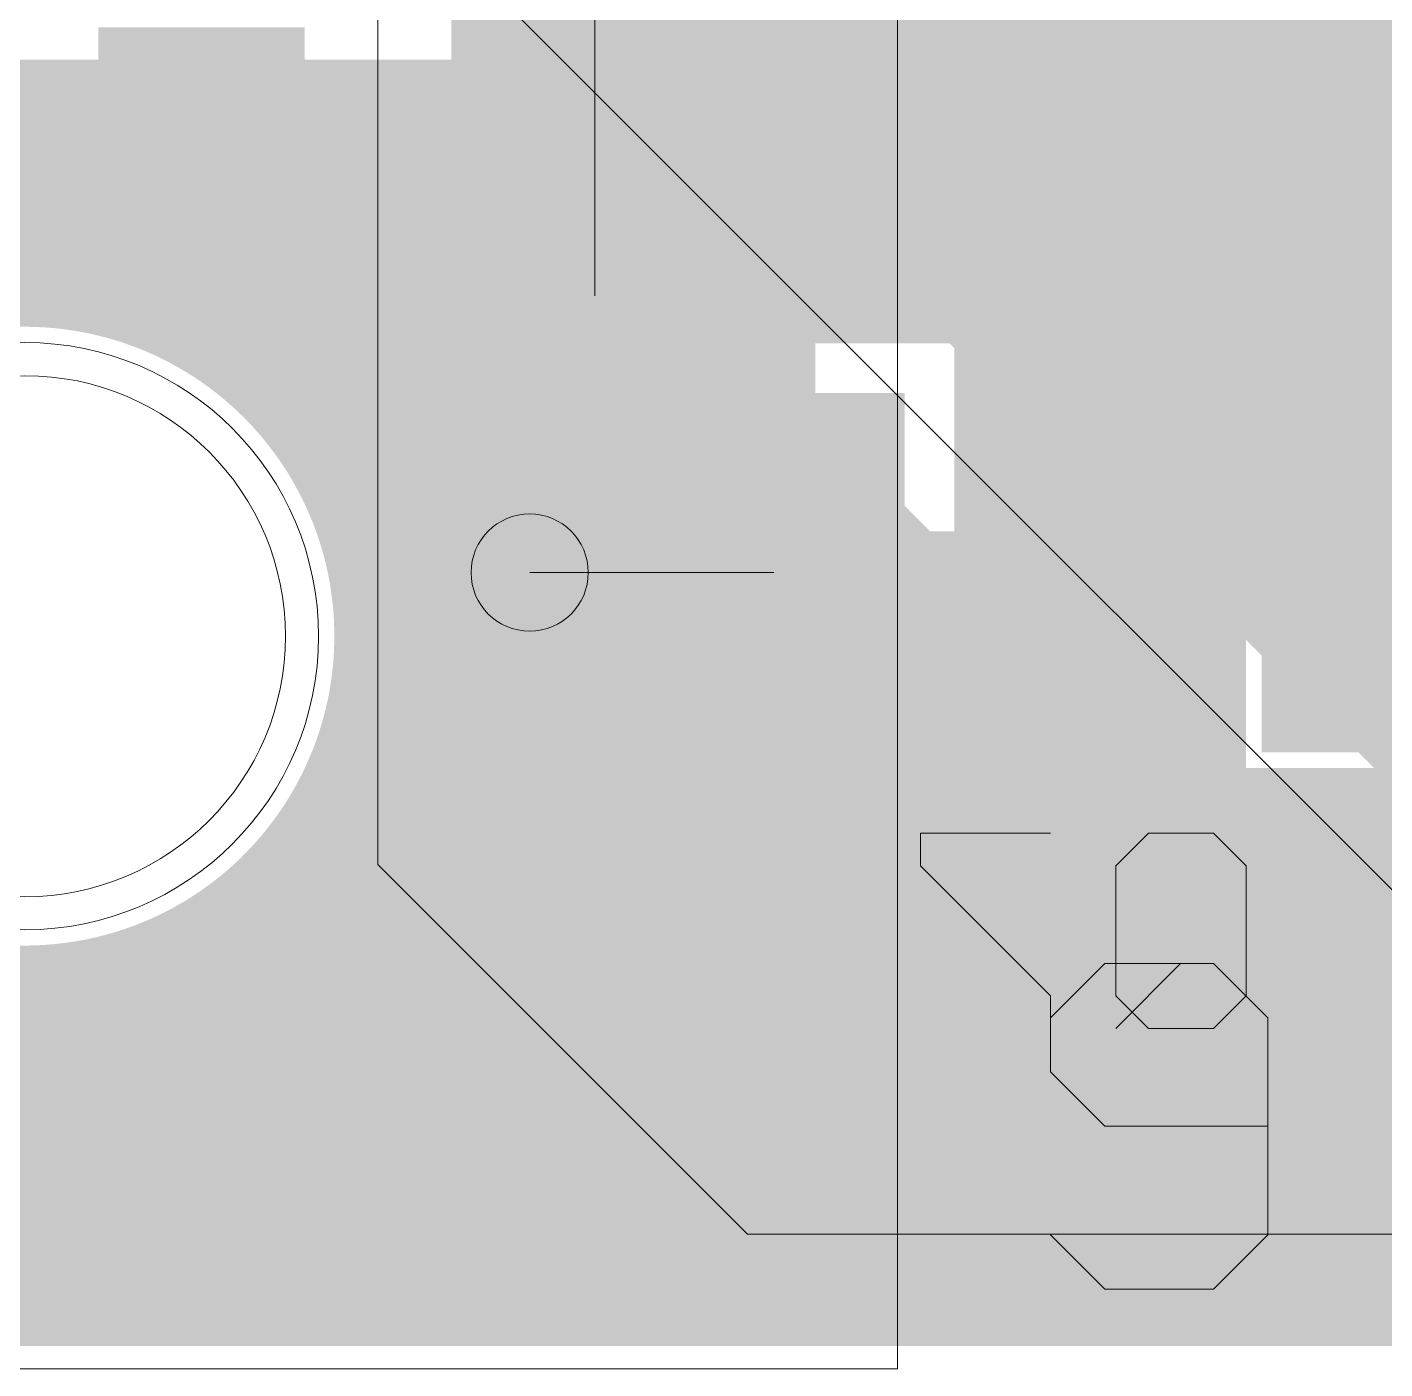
# Model space of a CAD drawing. Header units: millimetres. Extents: x 0 to 210, y 0 to 297.
# Drawn here: x 107.572 to 111.741, y 210.303 to 214.423 of the extents above; entities that cross this region are included whole.
import ezdxf

# ---------------------------------------------------------------- set-up
doc = ezdxf.new("R2010")
doc.units = ezdxf.units.MM
for name, pattern in [('K5LT32768', [0]), ('K5LT32769', [0]), ('K5LT32770', [0]), ('K5LT32771', [0]), ('K5LT32773', [0]), ('K5LT32774', [0]), ('K5LT32775', [0])]:
    doc.linetypes.add(name, pattern=pattern)

# ---------------------------------------------------------------- blocks, each defined once
blk = doc.blocks.new('U23')
at = {"color": 7, "linetype": 'K5LT32768', "lineweight": 18}
blk.add_circle((107.5651, 212.5527), 0.8, dxfattribs=at)
blk = doc.blocks.new('U58')
at = {"color": 7, "linetype": 'K5LT32768', "lineweight": 18}
blk.add_circle((109.115, 212.7481), 0.18, dxfattribs=at)
blk = doc.blocks.new('U92')
blk.add_hatch(color=7).paths.add_polyline_path([(112.0649, 213.198), (112.0649, 212.2981), (111.465, 212.2981), (111.465, 213.198)])
blk = doc.blocks.new('U93')
blk.add_hatch(color=7).paths.add_polyline_path([(110.165, 213.198), (110.165, 212.2981), (109.565, 212.2981), (109.565, 213.198)])
blk = doc.blocks.new('U154')
at = {"color": 1, "linetype": 'K5LT32771', "lineweight": 18, "true_color": 0xff0000}
blk.add_circle((107.5651, 212.5527), 0.9016, dxfattribs=at)
blk = doc.blocks.new('U195')
at = {"true_color": 0xff0000}
blk.add_hatch(color=1, dxfattribs=at).paths.add_polyline_path([(112.1665, 213.2996), (112.1665, 212.1965), (111.3634, 212.1965), (111.3634, 213.2996)])
blk = doc.blocks.new('U196')
at = {"true_color": 0xff0000}
blk.add_hatch(color=1, dxfattribs=at).paths.add_polyline_path([(110.2666, 213.2996), (110.2666, 212.1965), (109.4634, 212.1965), (109.4634, 213.2996)])
blk = doc.blocks.new('U256')
at = {"color": 3, "linetype": 'K5LT32773', "lineweight": 18, "true_color": 0x00ff00}
blk.add_circle((107.5651, 212.5527), 0.8, dxfattribs=at)
blk = doc.blocks.new('U291')
at = {"color": 3, "linetype": 'K5LT32773', "lineweight": 18, "true_color": 0x00ff00}
blk.add_circle((109.115, 212.7481), 0.18, dxfattribs=at)
blk = doc.blocks.new('U320')
at = {"color": 1, "linetype": 'K5LT32771', "lineweight": 18, "true_color": 0xff0000}
blk.add_circle((107.5651, 212.5527), 0.9016, dxfattribs=at)

msp = doc.modelspace()

# ---------------------------------------------------------------- hatches: boundary and pattern name
at = {"true_color": 0x00ff00}
for points in [[(109.5925, 214.2639), (109.1493, 214.7072), (109.7375, 214.7072), (110.1807, 214.2639)], [(84.815, 214.0867), (84.815, 214.3229), (108.8968, 214.3229), (109.133, 214.0867)], [(109.6011, 214.2553), (109.5925, 214.2639), (110.1807, 214.2639), (110.1899, 214.2553)], [(109.6092, 214.2472), (109.6011, 214.2553), (110.1899, 214.2553), (110.1995, 214.2472)], [(109.6168, 214.2396), (109.6092, 214.2472), (110.1995, 214.2472), (110.2097, 214.2396)], [(109.6239, 214.2324), (109.6168, 214.2396), (110.2097, 214.2396), (110.2201, 214.2324)], [(109.6303, 214.2261), (109.6239, 214.2324), (110.2201, 214.2324), (110.231, 214.2261)], [(109.6361, 214.2203), (109.6303, 214.2261), (110.231, 214.2261), (110.2422, 214.2203)], [(109.6412, 214.2152), (109.6361, 214.2203), (110.2422, 214.2203), (110.2539, 214.2152)], [(109.6458, 214.2106), (109.6412, 214.2152), (110.2539, 214.2152), (110.2656, 214.2106)], [(109.6496, 214.2068), (109.6458, 214.2106), (110.2656, 214.2106), (110.2778, 214.2068)], [(109.6529, 214.2035), (109.6496, 214.2068), (110.2778, 214.2068), (110.29, 214.2035)], [(109.6552, 214.2012), (109.6529, 214.2035), (110.29, 214.2035), (110.3022, 214.2012)], [(109.657, 214.1994), (109.6552, 214.2012), (110.3022, 214.2012), (110.3149, 214.1994)], [(109.658, 214.1984), (109.657, 214.1994), (110.3149, 214.1994), (110.3273, 214.1984)], [(109.6585, 214.1979), (109.658, 214.1984), (110.3273, 214.1984), (110.34, 214.1979)], [(112.2923, 211.5639), (109.6585, 214.1979), (112.1218, 214.1979), (114.7558, 211.5639)], [(103.7289, 214.0864), (103.7162, 214.0867), (109.133, 214.0867), (109.1332, 214.0864)], [(103.7416, 214.0854), (103.7289, 214.0864), (109.1332, 214.0864), (109.1343, 214.0854)], [(103.754, 214.0833), (103.7416, 214.0854), (109.1343, 214.0854), (109.1363, 214.0833)], [(103.7665, 214.0811), (103.754, 214.0833), (109.1363, 214.0833), (109.1386, 214.0811)], [(103.7787, 214.0778), (103.7665, 214.0811), (109.1386, 214.0811), (109.1419, 214.0778)], [(103.7906, 214.074), (103.7787, 214.0778), (109.1419, 214.0778), (109.1457, 214.074)], [(103.8025, 214.0696), (103.7906, 214.074), (109.1457, 214.074), (109.15, 214.0696)], [(103.814, 214.0643), (103.8025, 214.0696), (109.15, 214.0696), (109.1553, 214.0643)], [(103.8252, 214.0587), (103.814, 214.0643), (109.1553, 214.0643), (109.1609, 214.0587)], [(103.8361, 214.0521), (103.8252, 214.0587), (109.1609, 214.0587), (109.1675, 214.0521)], [(103.8465, 214.0452), (103.8361, 214.0521), (109.1675, 214.0521), (109.1744, 214.0452)], [(103.8567, 214.0376), (103.8465, 214.0452), (109.1744, 214.0452), (109.182, 214.0376)], [(103.8663, 214.0295), (103.8567, 214.0376), (109.182, 214.0376), (109.1901, 214.0295)], [(103.8754, 214.0206), (103.8663, 214.0295), (109.1901, 214.0295), (109.199, 214.0206)], [(104.3936, 213.5027), (103.8754, 214.0206), (109.199, 214.0206), (109.7169, 213.5027)], [(107.6049, 213.5019), (107.5785, 213.5027), (109.7169, 213.5027), (109.7177, 213.5019)], [(107.6316, 213.5004), (107.6049, 213.5019), (109.7177, 213.5019), (109.7192, 213.5004)], [(107.6583, 213.4984), (107.6316, 213.5004), (109.7192, 213.5004), (109.7213, 213.4984)], [(107.6847, 213.4953), (107.6583, 213.4984), (109.7213, 213.4984), (109.7243, 213.4953)], [(107.7111, 213.4915), (107.6847, 213.4953), (109.7243, 213.4953), (109.7281, 213.4915)], [(107.7373, 213.4872), (107.7111, 213.4915), (109.7281, 213.4915), (109.7324, 213.4872)], [(107.7634, 213.4819), (107.7373, 213.4872), (109.7324, 213.4872), (109.7378, 213.4819)], [(107.7896, 213.476), (107.7634, 213.4819), (109.7378, 213.4819), (109.7436, 213.476)], [(107.8152, 213.4694), (107.7896, 213.476), (109.7436, 213.476), (109.7502, 213.4694)], [(107.8409, 213.4621), (107.8152, 213.4694), (109.7502, 213.4694), (109.7576, 213.4621)], [(107.8663, 213.4539), (107.8409, 213.4621), (109.7576, 213.4621), (109.7657, 213.4539)], [(107.8914, 213.445), (107.8663, 213.4539), (109.7657, 213.4539), (109.7746, 213.445)], [(107.9163, 213.4356), (107.8914, 213.445), (109.7746, 213.445), (109.784, 213.4356)], [(107.941, 213.4255), (107.9163, 213.4356), (109.784, 213.4356), (109.7942, 213.4255)], [(107.9654, 213.4146), (107.941, 213.4255), (109.7942, 213.4255), (109.8051, 213.4146)], [(107.9892, 213.4029), (107.9654, 213.4146), (109.8051, 213.4146), (109.8168, 213.4029)], [(108.0129, 213.3907), (107.9892, 213.4029), (109.8168, 213.4029), (109.829, 213.3907)], [(108.0362, 213.3777), (108.0129, 213.3907), (109.829, 213.3907), (109.8419, 213.3777)], [(108.0593, 213.3643), (108.0362, 213.3777), (109.8419, 213.3777), (109.8554, 213.3643)], [(108.0817, 213.3501), (108.0593, 213.3643), (109.8554, 213.3643), (109.8696, 213.3501)], [(108.104, 213.3353), (108.0817, 213.3501), (109.8696, 213.3501), (109.8843, 213.3353)], [(108.1256, 213.3198), (108.104, 213.3353), (109.8843, 213.3353), (109.8998, 213.3198)], [(108.147, 213.3038), (108.1256, 213.3198), (109.8998, 213.3198), (109.9158, 213.3038)], [(108.1678, 213.2873), (108.147, 213.3038), (109.9158, 213.3038), (109.9323, 213.2873)], [(108.1881, 213.27), (108.1678, 213.2873), (109.9323, 213.2873), (109.9496, 213.27)], [(108.2082, 213.2523), (108.1881, 213.27), (109.9496, 213.27), (109.9674, 213.2523)], [(108.2275, 213.234), (108.2082, 213.2523), (109.9674, 213.2523), (109.9857, 213.234)], [(108.2463, 213.2152), (108.2275, 213.234), (109.9857, 213.234), (110.0045, 213.2152)], [(108.2646, 213.1959), (108.2463, 213.2152), (110.0045, 213.2152), (110.0238, 213.1959)], [(108.2823, 213.1758), (108.2646, 213.1959), (110.0238, 213.1959), (110.0438, 213.1758)], [(108.2996, 213.1555), (108.2823, 213.1758), (110.0438, 213.1758), (110.0642, 213.1555)], [(108.3161, 213.1347), (108.2996, 213.1555), (110.0642, 213.1555), (110.085, 213.1347)], [(108.3321, 213.1133), (108.3161, 213.1347), (110.085, 213.1347), (110.1063, 213.1133)], [(108.3476, 213.0917), (108.3321, 213.1133), (110.1063, 213.1133), (110.1279, 213.0917)], [(108.3624, 213.0696), (108.3476, 213.0917), (110.1279, 213.0917), (110.15, 213.0696)], [(108.3766, 213.047), (108.3624, 213.0696), (110.15, 213.0696), (110.1726, 213.047)], [(108.39, 213.0239), (108.3766, 213.047), (110.1726, 213.047), (110.1957, 213.0239)], [(108.403, 213.0005), (108.39, 213.0239), (110.1957, 213.0239), (110.2191, 213.0005)], [(108.4152, 212.9769), (108.403, 213.0005), (110.2191, 213.0005), (110.2427, 212.9769)], [(108.4269, 212.953), (108.4152, 212.9769), (110.2427, 212.9769), (110.2666, 212.953)], [(108.4375, 212.9287), (108.4269, 212.953), (110.2666, 212.953), (110.291, 212.9287)], [(108.448, 212.904), (108.4375, 212.9287), (110.291, 212.9287), (110.3156, 212.904)], [(108.4574, 212.8791), (108.448, 212.904), (110.3156, 212.904), (110.3405, 212.8791)], [(108.4662, 212.854), (108.4574, 212.8791), (110.3405, 212.8791), (110.3657, 212.854)], [(108.4744, 212.8286), (108.4662, 212.854), (110.3657, 212.854), (110.3911, 212.8286)], [(108.4817, 212.8029), (108.4744, 212.8286), (110.3911, 212.8286), (110.4167, 212.8029)], [(108.4883, 212.7773), (108.4817, 212.8029), (110.4167, 212.8029), (110.4424, 212.7773)], [(108.4942, 212.7511), (108.4883, 212.7773), (110.4424, 212.7773), (110.4685, 212.7511)], [(108.4995, 212.725), (108.4942, 212.7511), (110.4685, 212.7511), (110.4947, 212.725)], [(108.5038, 212.6988), (108.4995, 212.725), (110.4947, 212.725), (110.5208, 212.6988)], [(108.5076, 212.6724), (108.5038, 212.6988), (110.5208, 212.6988), (110.5473, 212.6724)], [(108.5107, 212.646), (108.5076, 212.6724), (110.5473, 212.6724), (110.5737, 212.646)], [(108.513, 212.6193), (108.5107, 212.646), (110.5737, 212.646), (110.6004, 212.6193)], [(108.5143, 212.5929), (108.513, 212.6193), (110.6004, 212.6193), (110.6268, 212.5929)], [(108.515, 212.5662), (108.5143, 212.5929), (110.6268, 212.5929), (110.6534, 212.5662)], [(108.515, 212.5395), (108.515, 212.5662), (110.6534, 212.5662), (110.6801, 212.5395)], [(108.5143, 212.5129), (108.515, 212.5395), (110.6801, 212.5395), (110.7068, 212.5129)], [(108.5107, 212.4598), (108.513, 212.4862), (110.7334, 212.4862), (110.7599, 212.4598)], [(108.513, 212.4862), (108.5143, 212.5129), (110.7068, 212.5129), (110.7334, 212.4862)], [(108.5038, 212.4067), (108.5076, 212.4331), (110.7865, 212.4331), (110.8129, 212.4067)], [(108.5076, 212.4331), (108.5107, 212.4598), (110.7599, 212.4598), (110.7865, 212.4331)], [(108.4995, 212.3805), (108.5038, 212.4067), (110.8129, 212.4067), (110.8391, 212.3805)], [(108.4883, 212.3285), (108.4942, 212.3544), (110.8653, 212.3544), (110.8912, 212.3285)], [(108.4942, 212.3544), (108.4995, 212.3805), (110.8391, 212.3805), (110.8653, 212.3544)], [(108.4817, 212.3026), (108.4883, 212.3285), (110.8912, 212.3285), (110.9171, 212.3026)], [(108.4662, 212.2515), (108.4744, 212.2769), (110.9427, 212.2769), (110.9681, 212.2515)], [(108.4744, 212.2769), (108.4817, 212.3026), (110.9171, 212.3026), (110.9427, 212.2769)], [(108.448, 212.2015), (108.4574, 212.2264), (110.9933, 212.2264), (111.0182, 212.2015)], [(108.4574, 212.2264), (108.4662, 212.2515), (110.9681, 212.2515), (110.9933, 212.2264)], [(108.4375, 212.1771), (108.448, 212.2015), (111.0182, 212.2015), (111.0426, 212.1771)], [(108.4152, 212.1286), (108.4269, 212.1527), (111.0669, 212.1527), (111.0911, 212.1286)], [(108.4269, 212.1527), (108.4375, 212.1771), (111.0426, 212.1771), (111.0669, 212.1527)], [(108.39, 212.0816), (108.403, 212.1049), (111.1147, 212.1049), (111.1381, 212.0816)], [(108.403, 212.1049), (108.4152, 212.1286), (111.0911, 212.1286), (111.1147, 212.1049)], [(108.3624, 212.0361), (108.3766, 212.0587), (111.1609, 212.0587), (111.1835, 212.0361)], [(108.3766, 212.0587), (108.39, 212.0816), (111.1381, 212.0816), (111.1609, 212.0587)], [(108.3476, 212.014), (108.3624, 212.0361), (111.1835, 212.0361), (111.2056, 212.014)], [(108.3161, 211.9708), (108.3321, 211.9922), (111.2275, 211.9922), (111.2488, 211.9708)], [(108.3321, 211.9922), (108.3476, 212.014), (111.2056, 212.014), (111.2275, 211.9922)], [(108.2823, 211.9297), (108.2996, 211.95), (111.2696, 211.95), (111.29, 211.9297)], [(108.2996, 211.95), (108.3161, 211.9708), (111.2488, 211.9708), (111.2696, 211.95)], [(108.2275, 211.8715), (108.2463, 211.8906), (111.3291, 211.8906), (111.3481, 211.8715)], [(108.2463, 211.8906), (108.2646, 211.9099), (111.3098, 211.9099), (111.3291, 211.8906)], [(108.2646, 211.9099), (108.2823, 211.9297), (111.29, 211.9297), (111.3098, 211.9099)], [(108.1881, 211.8354), (108.2082, 211.8532), (111.3664, 211.8532), (111.3842, 211.8354)], [(108.2082, 211.8532), (108.2275, 211.8715), (111.3481, 211.8715), (111.3664, 211.8532)], [(108.147, 211.8017), (108.1678, 211.8184), (111.4012, 211.8184), (111.418, 211.8017)], [(108.1678, 211.8184), (108.1881, 211.8354), (111.3842, 211.8354), (111.4012, 211.8184)], [(108.0817, 211.7554), (108.104, 211.7702), (111.4495, 211.7702), (111.4642, 211.7554)], [(108.104, 211.7702), (108.1256, 211.7857), (111.434, 211.7857), (111.4495, 211.7702)], [(108.1256, 211.7857), (108.147, 211.8017), (111.418, 211.8017), (111.434, 211.7857)], [(108.0129, 211.7148), (108.0362, 211.7278), (111.4919, 211.7278), (111.5048, 211.7148)], [(108.0362, 211.7278), (108.0593, 211.7412), (111.4784, 211.7412), (111.4919, 211.7278)], [(108.0593, 211.7412), (108.0817, 211.7554), (111.4642, 211.7554), (111.4784, 211.7412)], [(107.941, 211.6803), (107.9654, 211.6912), (111.5285, 211.6912), (111.5394, 211.6803)], [(107.9654, 211.6912), (107.9892, 211.7026), (111.517, 211.7026), (111.5285, 211.6912)], [(107.9892, 211.7026), (108.0129, 211.7148), (111.5048, 211.7148), (111.517, 211.7026)], [(107.8152, 211.6363), (107.8409, 211.6437), (111.576, 211.6437), (111.5833, 211.6363)], [(107.8409, 211.6437), (107.8663, 211.6518), (111.5678, 211.6518), (111.576, 211.6437)], [(107.8663, 211.6518), (107.8914, 211.6604), (111.5592, 211.6604), (111.5678, 211.6518)], [(107.8914, 211.6604), (107.9163, 211.6701), (111.5496, 211.6701), (111.5592, 211.6604)], [(107.9163, 211.6701), (107.941, 211.6803), (111.5394, 211.6803), (111.5496, 211.6701)], [(98.4495, 210.7389), (99.3134, 211.6028), (111.6169, 211.6028), (112.4807, 210.7389)], [(107.5785, 211.6028), (107.6049, 211.6035), (111.6161, 211.6035), (111.6169, 211.6028)], [(107.6049, 211.6035), (107.6316, 211.6051), (111.6146, 211.6051), (111.6161, 211.6035)], [(107.6316, 211.6051), (107.6583, 211.6074), (111.6123, 211.6074), (111.6146, 211.6051)], [(107.6583, 211.6074), (107.6847, 211.6104), (111.6092, 211.6104), (111.6123, 211.6074)], [(107.6847, 211.6104), (107.7111, 211.614), (111.6057, 211.614), (111.6092, 211.6104)], [(107.7111, 211.614), (107.7373, 211.6185), (111.6011, 211.6185), (111.6057, 211.614)], [(107.7373, 211.6185), (107.7634, 211.6236), (111.596, 211.6236), (111.6011, 211.6185)], [(107.7634, 211.6236), (107.7896, 211.6297), (111.5899, 211.6297), (111.596, 211.6236)], [(107.7896, 211.6297), (107.8152, 211.6363), (111.5833, 211.6363), (111.5899, 211.6297)], [(98.4307, 210.7219), (98.4404, 210.7303), (112.4894, 210.7303), (112.4977, 210.7219)], [(98.4404, 210.7303), (98.4495, 210.7389), (112.4807, 210.7389), (112.4894, 210.7303)], [(98.3405, 210.6785), (98.3527, 210.6818), (112.5379, 210.6818), (112.5412, 210.6785)], [(98.3527, 210.6818), (98.3647, 210.6856), (112.5341, 210.6856), (112.5379, 210.6818)], [(98.3647, 210.6856), (98.3763, 210.6902), (112.5295, 210.6902), (112.5341, 210.6856)], [(98.3763, 210.6902), (98.388, 210.6952), (112.5244, 210.6952), (112.5295, 210.6902)], [(98.388, 210.6952), (98.3992, 210.7011), (112.5186, 210.7011), (112.5244, 210.6952)], [(98.3992, 210.7011), (98.4101, 210.7074), (112.5122, 210.7074), (112.5186, 210.7011)], [(98.4101, 210.7074), (98.4205, 210.7145), (112.5051, 210.7145), (112.5122, 210.7074)], [(98.4205, 210.7145), (98.4307, 210.7219), (112.4977, 210.7219), (112.5051, 210.7145)], [(84.815, 210.5434), (84.815, 210.6729), (112.5468, 210.6729), (112.6763, 210.5434)], [(98.2902, 210.6729), (98.3029, 210.6734), (112.5462, 210.6734), (112.5468, 210.6729)], [(98.3029, 210.6734), (98.3154, 210.6744), (112.5452, 210.6744), (112.5462, 210.6734)], [(98.3154, 210.6744), (98.3281, 210.6762), (112.5435, 210.6762), (112.5452, 210.6744)], [(98.3281, 210.6762), (98.3405, 210.6785), (112.5412, 210.6785), (112.5435, 210.6762)], [(84.815, 210.5345), (84.815, 210.5434), (112.6765, 210.5434), (112.6857, 210.5345)], [(84.815, 210.5263), (84.815, 210.5345), (112.6857, 210.5345), (112.6953, 210.5263)], [(84.815, 210.519), (84.815, 210.5263), (112.6953, 210.5263), (112.7053, 210.519)], [(84.815, 210.5119), (84.815, 210.519), (112.7053, 210.519), (112.7159, 210.5119)], [(84.815, 210.5055), (84.815, 210.5119), (112.7159, 210.5119), (112.7266, 210.5055)], [(84.815, 210.4997), (84.815, 210.5055), (112.7266, 210.5055), (112.738, 210.4997)], [(84.815, 210.4946), (84.815, 210.4997), (112.738, 210.4997), (112.7494, 210.4946)], [(84.815, 210.49), (84.815, 210.4946), (112.7494, 210.4946), (112.7611, 210.49)], [(84.815, 210.4862), (84.815, 210.49), (112.7611, 210.49), (112.7733, 210.4862)], [(84.815, 210.4829), (84.815, 210.4862), (112.7733, 210.4862), (112.7855, 210.4829)], [(84.815, 210.4806), (84.815, 210.4829), (112.7855, 210.4829), (112.798, 210.4806)], [(84.815, 210.4788), (84.815, 210.4806), (112.798, 210.4806), (112.8104, 210.4788)], [(84.815, 210.4778), (84.815, 210.4788), (112.8104, 210.4788), (112.8229, 210.4778)], [(84.815, 210.4773), (84.815, 210.4778), (112.8229, 210.4778), (112.8356, 210.4773)], [(84.815, 210.3732), (84.815, 210.4773), (133.315, 210.4773), (133.315, 210.3732)]]:
    msp.add_hatch(color=3, dxfattribs=at).paths.add_polyline_path(points)
for points in [[(108.8742, 214.1982), (108.8742, 214.4481), (114.2651, 214.4481), (114.2651, 214.1982)], [(107.7901, 213.4758), (107.7901, 214.4229), (108.4241, 214.4229), (108.4241, 213.4758)], [(108.8742, 214.0181), (108.8742, 214.1982), (115.99, 214.1982), (115.99, 214.0181)], [(108.8742, 213.6401), (108.8742, 214.0181), (115.99, 214.0181), (115.6118, 213.6401)], [(108.8742, 213.6396), (108.8742, 213.6401), (115.5927, 213.6401), (115.5775, 213.6396)], [(108.8742, 213.6381), (108.8742, 213.6396), (115.5775, 213.6396), (115.5622, 213.6381)], [(108.8742, 213.6361), (108.8742, 213.6381), (115.5622, 213.6381), (115.547, 213.6361)], [(108.8742, 213.6333), (108.8742, 213.6361), (115.547, 213.6361), (115.532, 213.6333)], [(108.8742, 213.6297), (108.8742, 213.6333), (115.532, 213.6333), (115.5173, 213.6297)], [(108.8742, 213.6256), (108.8742, 213.6297), (115.5173, 213.6297), (115.5026, 213.6256)], [(108.8742, 213.6206), (108.8742, 213.6256), (115.5026, 213.6256), (115.4881, 213.6206)], [(108.8742, 213.6152), (108.8742, 213.6206), (115.4881, 213.6206), (115.4739, 213.6152)], [(108.8742, 213.6091), (108.8742, 213.6152), (115.4739, 213.6152), (115.4599, 213.6091)], [(108.8742, 213.6023), (108.8742, 213.6091), (115.4599, 213.6091), (115.4464, 213.6023)], [(108.8742, 213.5949), (108.8742, 213.6023), (115.4464, 213.6023), (115.433, 213.5949)], [(108.8742, 213.5868), (108.8742, 213.5949), (115.433, 213.5949), (115.42, 213.5868)], [(108.8742, 213.5781), (108.8742, 213.5868), (115.42, 213.5868), (115.4076, 213.5781)], [(108.8742, 213.569), (108.8742, 213.5781), (115.4076, 213.5781), (115.3954, 213.569)], [(108.8742, 213.5593), (108.8742, 213.569), (115.3954, 213.569), (115.3837, 213.5593)], [(108.8742, 213.5489), (108.8742, 213.5593), (115.3837, 213.5593), (115.3723, 213.5489)], [(108.8742, 213.5383), (108.8742, 213.5489), (115.3723, 213.5489), (115.3616, 213.5383)], [(108.8742, 213.5268), (108.8742, 213.5383), (115.3616, 213.5383), (115.3512, 213.5268)], [(108.8742, 213.5152), (108.8742, 213.5268), (115.3512, 213.5268), (115.3415, 213.5152)], [(107.8152, 213.4694), (107.7901, 213.4758), (108.4241, 213.4758), (108.4241, 213.4694)], [(108.8742, 213.503), (108.8742, 213.5152), (115.3415, 213.5152), (115.3324, 213.503)], [(108.8742, 213.4905), (108.8742, 213.503), (115.3324, 213.503), (115.3237, 213.4905)], [(108.8742, 213.4776), (108.8742, 213.4905), (115.3237, 213.4905), (115.3156, 213.4776)], [(108.8742, 213.4641), (108.8742, 213.4776), (115.3156, 213.4776), (115.3082, 213.4641)], [(107.8409, 213.4621), (107.8152, 213.4694), (108.4241, 213.4694), (108.4241, 213.4621)], [(107.8663, 213.4539), (107.8409, 213.4621), (108.4241, 213.4621), (108.4241, 213.4539)], [(107.8914, 213.445), (107.8663, 213.4539), (108.4241, 213.4539), (108.4241, 213.445)], [(107.9163, 213.4356), (107.8914, 213.445), (108.4241, 213.445), (108.4241, 213.4356)], [(107.941, 213.4255), (107.9163, 213.4356), (108.4241, 213.4356), (108.4241, 213.4255)], [(108.8742, 213.4522), (108.8742, 213.4641), (115.3082, 213.4641), (115.3023, 213.4522)], [(108.8742, 212.8751), (108.8742, 213.4522), (109.3111, 213.4522), (109.311, 212.8751)], [(109.738, 212.8751), (109.738, 213.4522), (109.992, 213.4522), (109.992, 212.8751)], [(110.419, 213.4504), (110.419, 213.4522), (115.3023, 213.4522), (115.3014, 213.4504)], [(110.419, 213.4364), (110.419, 213.4504), (115.3014, 213.4504), (115.2953, 213.4364)], [(110.419, 213.4224), (110.419, 213.4364), (115.2953, 213.4364), (115.2897, 213.4224)], [(107.9654, 213.4146), (107.941, 213.4255), (108.4241, 213.4255), (108.4241, 213.4146)], [(107.9892, 213.4029), (107.9654, 213.4146), (108.4241, 213.4146), (108.4241, 213.4029)], [(108.0129, 213.3907), (107.9892, 213.4029), (108.4241, 213.4029), (108.4241, 213.3907)], [(110.419, 213.408), (110.419, 213.4224), (115.2897, 213.4224), (115.2849, 213.408)], [(110.419, 213.3932), (110.419, 213.408), (115.2849, 213.408), (115.2808, 213.3932)], [(110.419, 213.3782), (110.419, 213.3932), (115.2808, 213.3932), (115.2773, 213.3782)], [(108.0362, 213.3777), (108.0129, 213.3907), (108.4241, 213.3907), (108.4241, 213.3777)], [(108.0593, 213.3643), (108.0362, 213.3777), (108.4241, 213.3777), (108.4241, 213.3643)], [(108.0817, 213.3501), (108.0593, 213.3643), (108.4241, 213.3643), (108.4241, 213.3501)], [(108.104, 213.3353), (108.0817, 213.3501), (108.4241, 213.3501), (108.4241, 213.3353)], [(110.419, 213.3633), (110.419, 213.3782), (115.2773, 213.3782), (115.2745, 213.3633)], [(110.419, 213.3483), (110.419, 213.3633), (115.2745, 213.3633), (115.2724, 213.3483)], [(108.1256, 213.3198), (108.104, 213.3353), (108.4241, 213.3353), (108.4241, 213.3198)], [(108.147, 213.3038), (108.1256, 213.3198), (108.4241, 213.3198), (108.4241, 213.3038)], [(110.419, 213.348), (110.419, 213.3483), (115.2724, 213.3483), (115.2724, 213.348)], [(110.419, 212.8751), (110.419, 213.348), (111.3149, 213.348), (111.3149, 212.8751)], [(108.1678, 213.2873), (108.147, 213.3038), (108.4241, 213.3038), (108.4241, 213.2873)], [(108.1881, 213.27), (108.1678, 213.2873), (108.4241, 213.2873), (108.4241, 213.27)], [(108.2082, 213.2523), (108.1881, 213.27), (108.4241, 213.27), (108.4241, 213.2523)], [(108.2275, 213.234), (108.2082, 213.2523), (108.4241, 213.2523), (108.4241, 213.234)], [(108.2463, 213.2152), (108.2275, 213.234), (108.4241, 213.234), (108.4241, 213.2152)], [(108.2646, 213.1959), (108.2463, 213.2152), (108.4241, 213.2152), (108.4241, 213.1959)], [(108.2823, 213.1758), (108.2646, 213.1959), (108.4241, 213.1959), (108.4241, 213.1758)], [(108.2996, 213.1555), (108.2823, 213.1758), (108.4241, 213.1758), (108.4241, 213.1555)], [(108.3161, 213.1347), (108.2996, 213.1555), (108.4241, 213.1555), (108.4241, 213.1347)], [(108.3317, 213.1138), (108.3161, 213.1347), (108.4241, 213.1347), (108.4241, 213.1138)], [(108.3321, 213.1133), (108.3317, 213.1138), (108.4241, 213.1138), (108.4223, 213.1133)], [(108.3476, 213.0917), (108.3321, 213.1133), (108.4223, 213.1133), (108.3507, 213.0917)], [(108.8742, 212.6211), (108.8742, 212.8751), (111.3149, 212.8751), (111.3149, 212.6211)], [(108.8742, 212.044), (108.8742, 212.6211), (109.3111, 212.6211), (109.311, 212.044)], [(109.738, 212.044), (109.738, 212.6211), (109.992, 212.6211), (109.992, 212.044)], [(110.419, 212.1481), (110.419, 212.6211), (111.3149, 212.6211), (111.3149, 212.1481)], [(110.419, 212.044), (110.419, 212.1481), (112.0466, 212.1481), (112.1508, 212.044)], [(108.8742, 211.9447), (108.8742, 212.044), (112.1508, 212.044), (112.2501, 211.9447)], [(108.3161, 211.9708), (108.3318, 211.9917), (108.4241, 211.9917), (108.4241, 211.9708)], [(108.3318, 211.9917), (108.3321, 211.9922), (108.4224, 211.9922), (108.4241, 211.9917)], [(108.3321, 211.9922), (108.3476, 212.014), (108.3506, 212.014), (108.4224, 211.9922)], [(108.2823, 211.9297), (108.2996, 211.95), (108.4241, 211.95), (108.4241, 211.9297)], [(108.2996, 211.95), (108.3161, 211.9708), (108.4241, 211.9708), (108.4241, 211.95)], [(109.4696, 211.3493), (108.8742, 211.9447), (112.2501, 211.9447), (112.8455, 211.3493)], [(108.2275, 211.8715), (108.2463, 211.8906), (108.4241, 211.8906), (108.4241, 211.8715)], [(108.2463, 211.8906), (108.2646, 211.9099), (108.4241, 211.9099), (108.4241, 211.8906)], [(108.2646, 211.9099), (108.2823, 211.9297), (108.4241, 211.9297), (108.4241, 211.9099)], [(108.1918, 211.8388), (108.2059, 211.8512), (108.4241, 211.8512), (108.4243, 211.8388)], [(108.2059, 211.8512), (108.2082, 211.8532), (108.4241, 211.8532), (108.4241, 211.8512)], [(108.2082, 211.8532), (108.2275, 211.8715), (108.4241, 211.8715), (108.4241, 211.8532)], [(108.147, 211.8017), (108.1618, 211.8136), (108.4274, 211.8136), (108.4296, 211.8017)], [(108.1618, 211.8136), (108.1678, 211.8184), (108.4267, 211.8184), (108.4274, 211.8136)], [(108.1678, 211.8184), (108.1769, 211.8261), (108.4256, 211.8261), (108.4267, 211.8184)], [(108.1769, 211.8261), (108.1881, 211.8354), (108.4247, 211.8354), (108.4256, 211.8261)], [(108.1881, 211.8354), (108.1918, 211.8388), (108.4243, 211.8388), (108.4247, 211.8354)], [(108.0817, 211.7554), (108.0963, 211.7651), (108.4414, 211.7651), (108.4456, 211.7554)], [(108.0963, 211.7651), (108.104, 211.7702), (108.4394, 211.7702), (108.4414, 211.7651)], [(108.104, 211.7702), (108.1136, 211.777), (108.4368, 211.777), (108.4394, 211.7702)], [(108.1136, 211.777), (108.1256, 211.7857), (108.434, 211.7857), (108.4368, 211.777)], [(108.1256, 211.7857), (108.13, 211.789), (108.433, 211.789), (108.434, 211.7857)], [(108.13, 211.789), (108.1463, 211.8012), (108.4297, 211.8012), (108.433, 211.789)], [(108.1463, 211.8012), (108.147, 211.8017), (108.4296, 211.8017), (108.4297, 211.8012)], [(108.0243, 211.7211), (108.0362, 211.7278), (108.4611, 211.7278), (108.4655, 211.7211)], [(108.0362, 211.7278), (108.0428, 211.7316), (108.4586, 211.7316), (108.4611, 211.7278)], [(108.0428, 211.7316), (108.0593, 211.7412), (108.453, 211.7412), (108.4586, 211.7316)], [(108.0593, 211.7412), (108.0613, 211.7425), (108.4523, 211.7425), (108.453, 211.7412)], [(108.0613, 211.7425), (108.0789, 211.7537), (108.4464, 211.7537), (108.4523, 211.7425)], [(108.0789, 211.7537), (108.0817, 211.7554), (108.4456, 211.7554), (108.4464, 211.7537)], [(107.941, 211.6803), (107.9654, 211.6912), (108.4911, 211.6912), (108.5021, 211.6803)], [(107.9654, 211.6912), (107.9675, 211.6922), (108.4901, 211.6922), (108.4911, 211.6912)], [(107.9675, 211.6922), (107.9866, 211.7013), (108.4815, 211.7013), (108.4901, 211.6922)], [(107.9866, 211.7013), (107.9892, 211.7026), (108.4804, 211.7026), (108.4815, 211.7013)], [(107.9892, 211.7026), (108.0055, 211.711), (108.4731, 211.711), (108.4804, 211.7026)], [(108.0055, 211.711), (108.0129, 211.7148), (108.4702, 211.7148), (108.4731, 211.711)], [(108.0129, 211.7148), (108.0243, 211.7211), (108.4655, 211.7211), (108.4702, 211.7148)], [(107.8152, 211.6363), (107.8409, 211.6437), (108.5386, 211.6437), (108.546, 211.6363)], [(107.8409, 211.6437), (107.8663, 211.6518), (108.5305, 211.6518), (108.5386, 211.6437)], [(107.8663, 211.6518), (107.8914, 211.6604), (108.5219, 211.6604), (108.5305, 211.6518)], [(107.8914, 211.6604), (107.9163, 211.6701), (108.5122, 211.6701), (108.5219, 211.6604)], [(107.9163, 211.6701), (107.941, 211.6803), (108.5021, 211.6803), (108.5122, 211.6701)], [(95.9095, 210.7389), (96.7734, 211.6028), (108.5795, 211.6028), (109.4434, 210.7389)], [(107.5785, 211.6028), (107.6049, 211.6035), (108.5788, 211.6035), (108.5795, 211.6028)], [(107.6049, 211.6035), (107.6316, 211.6051), (108.5772, 211.6051), (108.5788, 211.6035)], [(107.6316, 211.6051), (107.6583, 211.6074), (108.575, 211.6074), (108.5772, 211.6051)], [(107.6583, 211.6074), (107.6847, 211.6104), (108.5719, 211.6104), (108.575, 211.6074)], [(107.6847, 211.6104), (107.7111, 211.614), (108.5684, 211.614), (108.5719, 211.6104)], [(107.7111, 211.614), (107.7373, 211.6185), (108.5638, 211.6185), (108.5684, 211.614)], [(107.7373, 211.6185), (107.7634, 211.6236), (108.5587, 211.6236), (108.5638, 211.6185)], [(107.7634, 211.6236), (107.7896, 211.6297), (108.5526, 211.6297), (108.5587, 211.6236)], [(107.7896, 211.6297), (107.8152, 211.6363), (108.546, 211.6363), (108.5526, 211.6297)], [(109.4784, 211.3404), (109.4696, 211.3493), (112.8455, 211.3493), (112.8546, 211.3404)], [(109.4866, 211.3323), (109.4784, 211.3404), (112.8546, 211.3404), (112.8643, 211.3323)], [(109.4942, 211.3247), (109.4866, 211.3323), (112.8643, 211.3323), (112.8744, 211.3247)], [(109.501, 211.3178), (109.4942, 211.3247), (112.8744, 211.3247), (112.8848, 211.3178)], [(109.5074, 211.3114), (109.501, 211.3178), (112.8848, 211.3178), (112.8958, 211.3114)], [(109.5132, 211.3056), (109.5074, 211.3114), (112.8958, 211.3114), (112.9069, 211.3056)], [(109.5186, 211.3003), (109.5132, 211.3056), (112.9069, 211.3056), (112.9186, 211.3003)], [(109.5229, 211.296), (109.5186, 211.3003), (112.9186, 211.3003), (112.9303, 211.296)], [(109.5267, 211.2921), (109.5229, 211.296), (112.9303, 211.296), (112.9422, 211.2921)], [(109.53, 211.2888), (109.5267, 211.2921), (112.9422, 211.2921), (112.9547, 211.2888)], [(109.5323, 211.2866), (109.53, 211.2888), (112.9547, 211.2888), (112.9669, 211.2866)], [(109.5341, 211.2848), (109.5323, 211.2866), (112.9669, 211.2866), (112.9796, 211.2848)], [(109.5353, 211.2835), (109.5341, 211.2848), (112.9796, 211.2848), (112.992, 211.2835)], [(109.5356, 211.2833), (109.5353, 211.2835), (112.992, 211.2835), (113.0047, 211.2833)], [(109.8772, 210.9416), (109.5356, 211.2833), (120.4817, 211.2833), (120.1401, 210.9416)], [(95.8907, 210.7219), (95.9004, 210.7303), (109.452, 210.7303), (109.4604, 210.7219)], [(95.9004, 210.7303), (95.9095, 210.7389), (109.4434, 210.7389), (109.452, 210.7303)], [(95.8003, 210.6785), (95.8127, 210.6818), (109.5005, 210.6818), (109.5038, 210.6785)], [(95.8127, 210.6818), (95.8247, 210.6856), (109.4967, 210.6856), (109.5005, 210.6818)], [(95.8247, 210.6856), (95.8363, 210.6902), (109.4922, 210.6902), (109.4967, 210.6856)], [(95.8363, 210.6902), (95.848, 210.6952), (109.4871, 210.6952), (109.4922, 210.6902)], [(95.848, 210.6952), (95.8592, 210.7011), (109.4812, 210.7011), (109.4871, 210.6952)], [(95.8592, 210.7011), (95.8701, 210.7074), (109.4749, 210.7074), (109.4812, 210.7011)], [(95.8701, 210.7074), (95.8805, 210.7145), (109.4678, 210.7145), (109.4749, 210.7074)], [(95.8805, 210.7145), (95.8907, 210.7219), (109.4604, 210.7219), (109.4678, 210.7145)], [(84.815, 210.5573), (84.815, 210.6729), (109.5094, 210.6729), (109.625, 210.5573)], [(95.7502, 210.6729), (95.7629, 210.6734), (109.5089, 210.6734), (109.5094, 210.6729)], [(95.7629, 210.6734), (95.7756, 210.6744), (109.5079, 210.6744), (109.5089, 210.6734)], [(95.7756, 210.6744), (95.7881, 210.6762), (109.5061, 210.6762), (109.5079, 210.6744)], [(95.7881, 210.6762), (95.8003, 210.6785), (109.5038, 210.6785), (109.5061, 210.6762)], [(84.815, 210.5487), (84.815, 210.5573), (109.625, 210.5573), (109.6341, 210.5487)], [(84.815, 210.5406), (84.815, 210.5487), (109.6341, 210.5487), (109.6438, 210.5406)], [(84.815, 210.5329), (84.815, 210.5406), (109.6438, 210.5406), (109.6539, 210.5329)], [(84.815, 210.5258), (84.815, 210.5329), (109.6539, 210.5329), (109.6644, 210.5258)], [(84.815, 210.5195), (84.815, 210.5258), (109.6644, 210.5258), (109.6753, 210.5195)], [(84.815, 210.5136), (84.815, 210.5195), (109.6753, 210.5195), (109.6865, 210.5136)], [(84.815, 210.5086), (84.815, 210.5136), (109.6865, 210.5136), (109.6979, 210.5086)], [(84.815, 210.504), (84.815, 210.5086), (109.6979, 210.5086), (109.7098, 210.504)], [(84.815, 210.5002), (84.815, 210.504), (109.7098, 210.504), (109.7218, 210.5002)], [(84.815, 210.4971), (84.815, 210.5002), (109.7218, 210.5002), (109.734, 210.4971)], [(84.815, 210.4946), (84.815, 210.4971), (109.734, 210.4971), (109.7464, 210.4946)], [(84.815, 210.4928), (84.815, 210.4946), (109.7464, 210.4946), (109.7589, 210.4928)], [(84.815, 210.4918), (84.815, 210.4928), (109.7589, 210.4928), (109.7716, 210.4918)], [(84.815, 210.4913), (84.815, 210.4918), (109.7716, 210.4918), (109.784, 210.4913)], [(84.815, 210.3732), (84.815, 210.4913), (133.315, 210.4913), (133.315, 210.3732)]]:
    msp.add_hatch(color=7).paths.add_polyline_path(points)

# ---------------------------------------------------------------- linework, layer by layer
at = {"color": 5, "linetype": 'K5LT32775', "lineweight": 18, "true_color": 0x0000ff}
for points in [[(110.245, 210.3028), (110.245, 230.0528)], [(110.7149, 210.7145), (110.8815, 210.5479), (111.2148, 210.5479), (111.3814, 210.7145), (111.3814, 211.381), (111.2148, 211.5477), (110.8815, 211.5477), (110.7149, 211.381), (110.7149, 211.2144), (110.8815, 211.0478), (111.3814, 211.0478)], [(84.495, 210.3028), (110.245, 210.3028)]]:
    msp.add_lwpolyline(points, dxfattribs=at)
at = {"color": 7, "linetype": 'K5LT32769', "lineweight": 18}
for points in [[(108.6491, 211.8512), (108.6491, 221.8138)], [(109.115, 212.7481), (109.865, 212.7481)], [(108.6491, 211.8512), (109.784, 210.7163)], [(109.784, 210.7163), (120.2333, 210.7163)]]:
    msp.add_lwpolyline(points, dxfattribs=at)
at = {"color": 6, "linetype": 'K5LT32770', "lineweight": 18, "true_color": 0xff00ff}
for points in [[(109.3151, 213.598), (109.3151, 214.598), (110.115, 214.598)], [(110.7149, 211.948), (110.3151, 211.948), (110.3151, 211.8479), (110.7149, 211.4481), (110.7149, 211.348)], [(110.9151, 211.4481), (110.9151, 211.8479), (111.0149, 211.948), (111.2148, 211.948), (111.3149, 211.8479), (111.3149, 211.4481), (111.2148, 211.348), (111.0149, 211.348)], [(111.115, 211.5482), (110.9151, 211.348)], [(111.0149, 211.348), (110.9151, 211.4481)]]:
    msp.add_lwpolyline(points, dxfattribs=at)
at = {"color": 3, "linetype": 'K5LT32774', "lineweight": 18, "true_color": 0x00ff00}
msp.add_lwpolyline([(108.99, 214.5479), (112.8356, 210.7024)], dxfattribs=at)

# ---------------------------------------------------------------- block references
for name in ['U154', 'U320', 'U23', 'U256', 'U196', 'U195', 'U93', 'U92', 'U58', 'U291']:
    msp.add_blockref(name, (0, 0))

doc.saveas('drawing.dxf')
